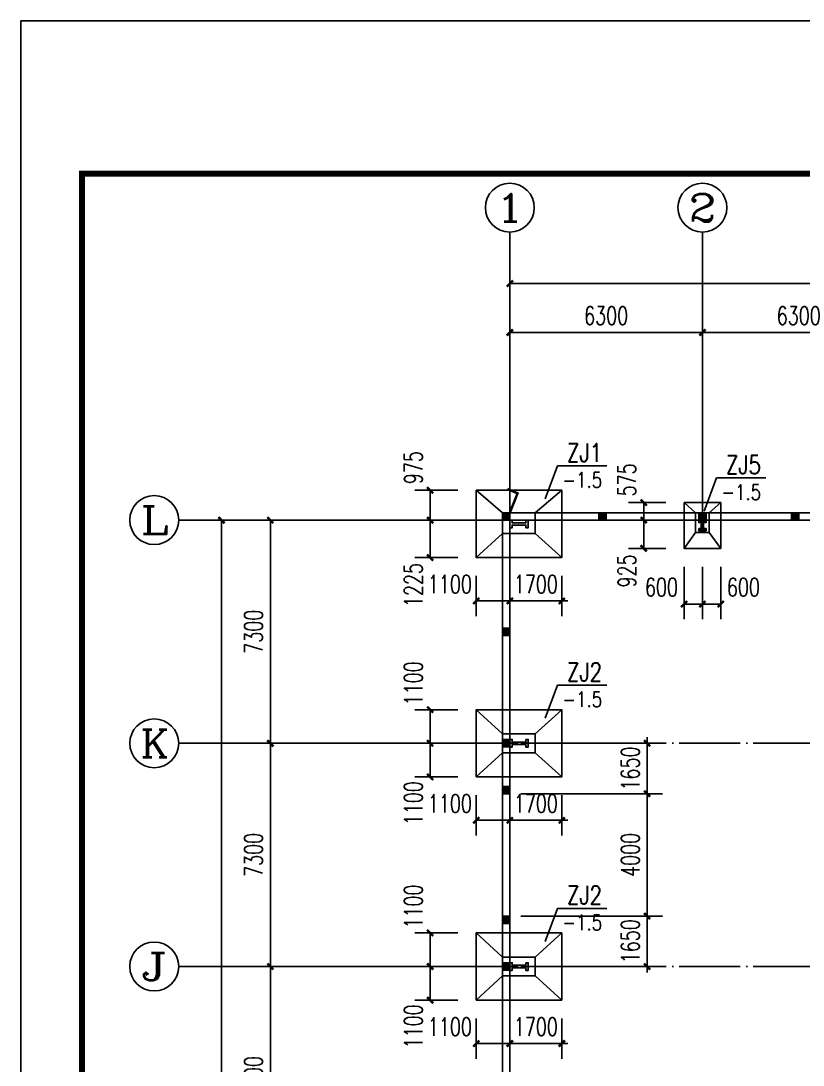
# Model space of a CAD drawing. Extents: x 37237700 to 37865026, y 138877 to 347670.
# Drawn here: x 37237700 to 37263291, y 313518 to 347670 of the extents above; entities that cross this region are included whole.
import ezdxf
from ezdxf.enums import TextEntityAlignment as Align

# ---------------------------------------------------------------- set-up
doc = ezdxf.new("R2010")
doc.units = 0
doc.header["$LTSCALE"] = 1000
doc.header["$MEASUREMENT"] = 0
doc.linetypes.add('ACAD_ISO04W100', pattern=[30.5, 24, -3, 0.5, -3])
doc.linetypes.add('DOTE', pattern=[2.42, 2, -0.2, 0.02, -0.2])
doc.layers.get('0').update_dxf_attribs({"linetype": 'CONTINUOUS'})
doc.layers.get('DEFPOINTS').update_dxf_attribs({"linetype": 'CONTINUOUS'})
for name, color, linetype in [('AXIS', 3, 'CONTINUOUS'), ('AXIS_TEXT', 7, 'CONTINUOUS'), ('COLUMN', 7, 'CONTINUOUS'), ('DOTE', 1, 'ACAD_ISO04W100'), ('PUB_DIM', 3, 'CONTINUOUS'), ('PUB_HATCH', 8, 'CONTINUOUS'), ('PUB_TITLE', 4, 'CONTINUOUS'), ('独立基础', 2, 'CONTINUOUS')]:
    doc.layers.add(name, color=color, linetype=linetype)
doc.styles.add('_TCH_AXIS', font='COMPLEX', dxfattribs={"bigfont": 'GBCBIG'})
doc.styles.add('_TCH_DIM_T3', font='SIMPLEX', dxfattribs={"width": 0.705882, "bigfont": 'GBCBIG'})
doc.styles.add('COMPLEX', font='COMPLEX')
doc.styles.add('DIM_FONT', font='SIMPLEX.shx', dxfattribs={"width": 0.8})
doc.dimstyles.new('_TCH_ARCH&&200', dxfattribs={"dimtxt": 595, "dimasz": 200, "dimexe": 500, "dimexo": 600, "dimgap": 252.5, "dimtad": 1, "dimdec": 0, "dimzin": 0, "dimdsep": 46, "dimtxsty": '_TCH_DIM_T3', "dimblk": 'ARCHTICK', "dimcen": 0.09, "dimclrt": 7, "dimazin": 2, "dimtfac": 1, "dimtdec": 0, "dimtix": 1, "dimtmove": 2, "dimatfit": 3, "dimfxl": 1, "dimtolj": 1, "dimtzin": 0, "dimarcsym": 0})

# ---------------------------------------------------------------- blocks, each defined once
blk = doc.blocks.new('_ArchTick')
at = {"color": 0, "linetype": 'ByBlock', "const_width": 0.4}
blk.add_lwpolyline([(-0.5, -0.5), (0.5, 0.5)], dxfattribs=at)
blk = doc.blocks.new('*D1131')
at = {"layer": 'DEFPOINTS', "color": 0}
for p in [(37253457, 318393), (37258187, 318393), (37253457, 316743)]:
    blk.add_point(p, dxfattribs=at)
at = {"layer": 'PUB_DIM', "color": 0, "lineweight": -2}
for p, q in [((37254057, 318393), (37258687, 318393)), ((37258187, 318393), (37258187, 318593)), ((37258187, 316743), (37258187, 318393)), ((37254057, 316743), (37258687, 316743)), ((37258187, 316743), (37258187, 316543))]:
    blk.add_line(p, q, dxfattribs=at)
at = {"layer": 'PUB_DIM', "color": 0, "lineweight": -2, "xscale": 200, "yscale": 200, "zscale": 200}
for p, rotation in [((37258187, 318393), 270), ((37258187, 316743), 90)]:
    blk.add_blockref('_ArchTick', p, dxfattribs=dict(at, rotation=rotation))
at = {"layer": 'PUB_DIM', "color": 7, "insert": (37257637, 317568), "char_height": 595, "attachment_point": 5, "rotation": 90, "style": '_TCH_DIM_T3'}
blk.add_mtext('\\A1;1650', dxfattribs=at)
blk = doc.blocks.new('*D1132')
at = {"layer": 'DEFPOINTS', "color": 0}
for p in [(37253457, 322393), (37258187, 322393), (37253457, 318393)]:
    blk.add_point(p, dxfattribs=at)
at = {"layer": 'PUB_DIM', "color": 0, "lineweight": -2}
for p, q in [((37254057, 322393), (37258687, 322393)), ((37258187, 318393), (37258187, 322393)), ((37254057, 318393), (37258687, 318393))]:
    blk.add_line(p, q, dxfattribs=at)
at = {"layer": 'PUB_DIM', "color": 0, "lineweight": -2, "xscale": 200, "yscale": 200, "zscale": 200}
for p, rotation in [((37258187, 322393), 90), ((37258187, 318393), 270)]:
    blk.add_blockref('_ArchTick', p, dxfattribs=dict(at, rotation=rotation))
at = {"layer": 'PUB_DIM', "color": 7, "insert": (37257637, 320393), "char_height": 595, "attachment_point": 5, "rotation": 90, "style": '_TCH_DIM_T3'}
blk.add_mtext('\\A1;4000', dxfattribs=at)
blk = doc.blocks.new('*D1133')
at = {"layer": 'DEFPOINTS', "color": 0}
for p in [(37253457, 324043), (37258187, 324043), (37253457, 322393)]:
    blk.add_point(p, dxfattribs=at)
at = {"layer": 'PUB_DIM', "color": 0, "lineweight": -2}
for p, q in [((37258187, 324043), (37258187, 324243)), ((37254057, 324043), (37258687, 324043)), ((37258187, 322393), (37258187, 324043)), ((37254057, 322393), (37258687, 322393)), ((37258187, 322393), (37258187, 322193))]:
    blk.add_line(p, q, dxfattribs=at)
at = {"layer": 'PUB_DIM', "color": 0, "lineweight": -2, "xscale": 200, "yscale": 200, "zscale": 200}
for p, rotation in [((37258187, 324043), 270), ((37258187, 322393), 90)]:
    blk.add_blockref('_ArchTick', p, dxfattribs=dict(at, rotation=rotation))
at = {"layer": 'PUB_DIM', "color": 7, "insert": (37257637, 323218), "char_height": 595, "attachment_point": 5, "rotation": 90, "style": '_TCH_DIM_T3'}
blk.add_mtext('\\A1;1650', dxfattribs=at)
blk = doc.blocks.new('*D1157')
at = {"layer": 'DEFPOINTS', "color": 0}
for p in [(37252597, 322943), (37253697, 322943), (37253697, 321524)]:
    blk.add_point(p, dxfattribs=at)
at = {"layer": 'PUB_DIM', "color": 0, "lineweight": -2}
for p, q in [((37252597, 322343), (37252597, 321024)), ((37253697, 322343), (37253697, 321024)), ((37252597, 321524), (37253697, 321524))]:
    blk.add_line(p, q, dxfattribs=at)
at = {"layer": 'PUB_DIM', "color": 0, "lineweight": -2, "xscale": 200, "yscale": 200, "zscale": 200, "rotation": 180}
blk.add_blockref('_ArchTick', (37252597, 321524), dxfattribs=at)
at = {"layer": 'PUB_DIM', "color": 0, "lineweight": -2, "xscale": 200, "yscale": 200, "zscale": 200}
blk.add_blockref('_ArchTick', (37253697, 321524), dxfattribs=at)
at = {"layer": 'PUB_DIM', "color": 7, "insert": (37251737, 322074), "char_height": 595, "attachment_point": 5, "style": '_TCH_DIM_T3'}
blk.add_mtext('\\A1;1100', dxfattribs=at)
blk = doc.blocks.new('*D1158')
at = {"layer": 'DEFPOINTS', "color": 0}
for p in [(37253697, 322943), (37255397, 322943), (37255397, 321524)]:
    blk.add_point(p, dxfattribs=at)
at = {"layer": 'PUB_DIM', "color": 0, "lineweight": -2}
for p, q in [((37253697, 322343), (37253697, 321024)), ((37255397, 322343), (37255397, 321024)), ((37253697, 321524), (37253497, 321524)), ((37253697, 321524), (37255397, 321524)), ((37255397, 321524), (37255597, 321524))]:
    blk.add_line(p, q, dxfattribs=at)
at = {"layer": 'PUB_DIM', "color": 0, "lineweight": -2, "xscale": 200, "yscale": 200, "zscale": 200}
blk.add_blockref('_ArchTick', (37253697, 321524), dxfattribs=at)
at = {"layer": 'PUB_DIM', "color": 0, "lineweight": -2, "xscale": 200, "yscale": 200, "zscale": 200, "rotation": 180}
blk.add_blockref('_ArchTick', (37255397, 321524), dxfattribs=at)
at = {"layer": 'PUB_DIM', "color": 7, "insert": (37254547, 322074), "char_height": 595, "attachment_point": 5, "style": '_TCH_DIM_T3'}
blk.add_mtext('\\A1;1700', dxfattribs=at)
blk = doc.blocks.new('*D1159')
at = {"layer": 'DEFPOINTS', "color": 0}
for p in [(37251089, 325143), (37252597, 325143), (37252597, 324043)]:
    blk.add_point(p, dxfattribs=at)
at = {"layer": 'PUB_DIM', "color": 0, "lineweight": -2}
for p, q in [((37251997, 325143), (37250589, 325143)), ((37251089, 324043), (37251089, 325143)), ((37251997, 324043), (37250589, 324043))]:
    blk.add_line(p, q, dxfattribs=at)
at = {"layer": 'PUB_DIM', "color": 0, "lineweight": -2, "xscale": 200, "yscale": 200, "zscale": 200}
for p, rotation in [((37251089, 325143), 90), ((37251089, 324043), 270)]:
    blk.add_blockref('_ArchTick', p, dxfattribs=dict(at, rotation=rotation))
at = {"layer": 'PUB_DIM', "color": 7, "insert": (37250539, 326003), "char_height": 595, "attachment_point": 5, "rotation": 90, "style": '_TCH_DIM_T3'}
blk.add_mtext('\\A1;1100', dxfattribs=at)
blk = doc.blocks.new('*D1160')
at = {"layer": 'DEFPOINTS', "color": 0}
for p in [(37251089, 324043), (37252597, 324043), (37252597, 322943)]:
    blk.add_point(p, dxfattribs=at)
at = {"layer": 'PUB_DIM', "color": 0, "lineweight": -2}
for p, q in [((37251997, 324043), (37250589, 324043)), ((37251089, 322943), (37251089, 324043)), ((37251997, 322943), (37250589, 322943))]:
    blk.add_line(p, q, dxfattribs=at)
at = {"layer": 'PUB_DIM', "color": 0, "lineweight": -2, "xscale": 200, "yscale": 200, "zscale": 200}
for p, rotation in [((37251089, 324043), 90), ((37251089, 322943), 270)]:
    blk.add_blockref('_ArchTick', p, dxfattribs=dict(at, rotation=rotation))
at = {"layer": 'PUB_DIM', "color": 7, "insert": (37250539, 322083), "char_height": 595, "attachment_point": 5, "rotation": 90, "style": '_TCH_DIM_T3'}
blk.add_mtext('\\A1;1100', dxfattribs=at)
blk = doc.blocks.new('*D1169')
at = {"layer": 'DEFPOINTS', "color": 0}
for p in [(37252597, 315643), (37253697, 315643), (37253697, 314224)]:
    blk.add_point(p, dxfattribs=at)
at = {"layer": 'PUB_DIM', "color": 0, "lineweight": -2}
for p, q in [((37252597, 315043), (37252597, 313724)), ((37253697, 315043), (37253697, 313724)), ((37252597, 314224), (37253697, 314224))]:
    blk.add_line(p, q, dxfattribs=at)
at = {"layer": 'PUB_DIM', "color": 0, "lineweight": -2, "xscale": 200, "yscale": 200, "zscale": 200, "rotation": 180}
blk.add_blockref('_ArchTick', (37252597, 314224), dxfattribs=at)
at = {"layer": 'PUB_DIM', "color": 0, "lineweight": -2, "xscale": 200, "yscale": 200, "zscale": 200}
blk.add_blockref('_ArchTick', (37253697, 314224), dxfattribs=at)
at = {"layer": 'PUB_DIM', "color": 7, "insert": (37251737, 314774), "char_height": 595, "attachment_point": 5, "style": '_TCH_DIM_T3'}
blk.add_mtext('\\A1;1100', dxfattribs=at)
blk = doc.blocks.new('*D1170')
at = {"layer": 'DEFPOINTS', "color": 0}
for p in [(37253697, 315643), (37255397, 315643), (37255397, 314224)]:
    blk.add_point(p, dxfattribs=at)
at = {"layer": 'PUB_DIM', "color": 0, "lineweight": -2}
for p, q in [((37253697, 315043), (37253697, 313724)), ((37255397, 315043), (37255397, 313724)), ((37253697, 314224), (37253497, 314224)), ((37253697, 314224), (37255397, 314224)), ((37255397, 314224), (37255597, 314224))]:
    blk.add_line(p, q, dxfattribs=at)
at = {"layer": 'PUB_DIM', "color": 0, "lineweight": -2, "xscale": 200, "yscale": 200, "zscale": 200}
blk.add_blockref('_ArchTick', (37253697, 314224), dxfattribs=at)
at = {"layer": 'PUB_DIM', "color": 0, "lineweight": -2, "xscale": 200, "yscale": 200, "zscale": 200, "rotation": 180}
blk.add_blockref('_ArchTick', (37255397, 314224), dxfattribs=at)
at = {"layer": 'PUB_DIM', "color": 7, "insert": (37254547, 314774), "char_height": 595, "attachment_point": 5, "style": '_TCH_DIM_T3'}
blk.add_mtext('\\A1;1700', dxfattribs=at)
blk = doc.blocks.new('*D1171')
at = {"layer": 'DEFPOINTS', "color": 0}
for p in [(37251089, 317843), (37252597, 317843), (37252597, 316743)]:
    blk.add_point(p, dxfattribs=at)
at = {"layer": 'PUB_DIM', "color": 0, "lineweight": -2}
for p, q in [((37251997, 317843), (37250589, 317843)), ((37251089, 316743), (37251089, 317843)), ((37251997, 316743), (37250589, 316743))]:
    blk.add_line(p, q, dxfattribs=at)
at = {"layer": 'PUB_DIM', "color": 0, "lineweight": -2, "xscale": 200, "yscale": 200, "zscale": 200}
for p, rotation in [((37251089, 317843), 90), ((37251089, 316743), 270)]:
    blk.add_blockref('_ArchTick', p, dxfattribs=dict(at, rotation=rotation))
at = {"layer": 'PUB_DIM', "color": 7, "insert": (37250539, 318703), "char_height": 595, "attachment_point": 5, "rotation": 90, "style": '_TCH_DIM_T3'}
blk.add_mtext('\\A1;1100', dxfattribs=at)
blk = doc.blocks.new('*D1172')
at = {"layer": 'DEFPOINTS', "color": 0}
for p in [(37251089, 316743), (37252597, 316743), (37252597, 315643)]:
    blk.add_point(p, dxfattribs=at)
at = {"layer": 'PUB_DIM', "color": 0, "lineweight": -2}
for p, q in [((37251997, 316743), (37250589, 316743)), ((37251089, 315643), (37251089, 316743)), ((37251997, 315643), (37250589, 315643))]:
    blk.add_line(p, q, dxfattribs=at)
at = {"layer": 'PUB_DIM', "color": 0, "lineweight": -2, "xscale": 200, "yscale": 200, "zscale": 200}
for p, rotation in [((37251089, 316743), 90), ((37251089, 315643), 270)]:
    blk.add_blockref('_ArchTick', p, dxfattribs=dict(at, rotation=rotation))
at = {"layer": 'PUB_DIM', "color": 7, "insert": (37250539, 314783), "char_height": 595, "attachment_point": 5, "rotation": 90, "style": '_TCH_DIM_T3'}
blk.add_mtext('\\A1;1100', dxfattribs=at)
blk = doc.blocks.new('*D1285')
at = {"layer": 'DEFPOINTS', "color": 0}
for p in [(37259397, 330418), (37259997, 330418), (37259997, 328599)]:
    blk.add_point(p, dxfattribs=at)
at = {"layer": 'PUB_DIM', "color": 0, "lineweight": -2}
for p, q in [((37259397, 329818), (37259397, 328099)), ((37259997, 329818), (37259997, 328099)), ((37259397, 328599), (37259997, 328599))]:
    blk.add_line(p, q, dxfattribs=at)
at = {"layer": 'PUB_DIM', "color": 0, "lineweight": -2, "xscale": 200, "yscale": 200, "zscale": 200, "rotation": 180}
blk.add_blockref('_ArchTick', (37259397, 328599), dxfattribs=at)
at = {"layer": 'PUB_DIM', "color": 0, "lineweight": -2, "xscale": 200, "yscale": 200, "zscale": 200}
blk.add_blockref('_ArchTick', (37259997, 328599), dxfattribs=at)
at = {"layer": 'PUB_DIM', "color": 7, "insert": (37258657, 329149), "char_height": 595, "attachment_point": 5, "style": '_TCH_DIM_T3'}
blk.add_mtext('\\A1;600', dxfattribs=at)
blk = doc.blocks.new('*D1286')
at = {"layer": 'DEFPOINTS', "color": 0}
for p in [(37259997, 330418), (37260597, 330418), (37260597, 328599)]:
    blk.add_point(p, dxfattribs=at)
at = {"layer": 'PUB_DIM', "color": 0, "lineweight": -2}
for p, q in [((37259997, 329818), (37259997, 328099)), ((37260597, 329818), (37260597, 328099)), ((37259997, 328599), (37260597, 328599))]:
    blk.add_line(p, q, dxfattribs=at)
at = {"layer": 'PUB_DIM', "color": 0, "lineweight": -2, "xscale": 200, "yscale": 200, "zscale": 200, "rotation": 180}
blk.add_blockref('_ArchTick', (37259997, 328599), dxfattribs=at)
at = {"layer": 'PUB_DIM', "color": 0, "lineweight": -2, "xscale": 200, "yscale": 200, "zscale": 200}
blk.add_blockref('_ArchTick', (37260597, 328599), dxfattribs=at)
at = {"layer": 'PUB_DIM', "color": 7, "insert": (37261337, 329149), "char_height": 595, "attachment_point": 5, "style": '_TCH_DIM_T3'}
blk.add_mtext('\\A1;600', dxfattribs=at)
blk = doc.blocks.new('*D1291')
at = {"layer": 'DEFPOINTS', "color": 0}
for p in [(37252597, 330118), (37253697, 330118), (37253697, 328699)]:
    blk.add_point(p, dxfattribs=at)
at = {"layer": 'PUB_DIM', "color": 0, "lineweight": -2}
for p, q in [((37252597, 329518), (37252597, 328199)), ((37253697, 329518), (37253697, 328199)), ((37252597, 328699), (37253697, 328699))]:
    blk.add_line(p, q, dxfattribs=at)
at = {"layer": 'PUB_DIM', "color": 0, "lineweight": -2, "xscale": 200, "yscale": 200, "zscale": 200, "rotation": 180}
blk.add_blockref('_ArchTick', (37252597, 328699), dxfattribs=at)
at = {"layer": 'PUB_DIM', "color": 0, "lineweight": -2, "xscale": 200, "yscale": 200, "zscale": 200}
blk.add_blockref('_ArchTick', (37253697, 328699), dxfattribs=at)
at = {"layer": 'PUB_DIM', "color": 7, "insert": (37251737, 329249), "char_height": 595, "attachment_point": 5, "style": '_TCH_DIM_T3'}
blk.add_mtext('\\A1;1100', dxfattribs=at)
blk = doc.blocks.new('*D1292')
at = {"layer": 'DEFPOINTS', "color": 0}
for p in [(37253697, 330118), (37255397, 330118), (37255397, 328699)]:
    blk.add_point(p, dxfattribs=at)
at = {"layer": 'PUB_DIM', "color": 0, "lineweight": -2}
for p, q in [((37253697, 329518), (37253697, 328199)), ((37255397, 329518), (37255397, 328199)), ((37253697, 328699), (37253497, 328699)), ((37253697, 328699), (37255397, 328699)), ((37255397, 328699), (37255597, 328699))]:
    blk.add_line(p, q, dxfattribs=at)
at = {"layer": 'PUB_DIM', "color": 0, "lineweight": -2, "xscale": 200, "yscale": 200, "zscale": 200}
blk.add_blockref('_ArchTick', (37253697, 328699), dxfattribs=at)
at = {"layer": 'PUB_DIM', "color": 0, "lineweight": -2, "xscale": 200, "yscale": 200, "zscale": 200, "rotation": 180}
blk.add_blockref('_ArchTick', (37255397, 328699), dxfattribs=at)
at = {"layer": 'PUB_DIM', "color": 7, "insert": (37254547, 329249), "char_height": 595, "attachment_point": 5, "style": '_TCH_DIM_T3'}
blk.add_mtext('\\A1;1700', dxfattribs=at)
blk = doc.blocks.new('*D1297')
at = {"layer": 'DEFPOINTS', "color": 0}
for p in [(37258076, 331918), (37259397, 331918), (37259397, 331343)]:
    blk.add_point(p, dxfattribs=at)
at = {"layer": 'PUB_DIM', "color": 0, "lineweight": -2}
for p, q in [((37258797, 331918), (37257576, 331918)), ((37258076, 331343), (37258076, 331918)), ((37258797, 331343), (37257576, 331343))]:
    blk.add_line(p, q, dxfattribs=at)
at = {"layer": 'PUB_DIM', "color": 0, "lineweight": -2, "xscale": 200, "yscale": 200, "zscale": 200}
for p, rotation in [((37258076, 331918), 90), ((37258076, 331343), 270)]:
    blk.add_blockref('_ArchTick', p, dxfattribs=dict(at, rotation=rotation))
at = {"layer": 'PUB_DIM', "color": 7, "insert": (37257526, 332658), "char_height": 595, "attachment_point": 5, "rotation": 90, "style": '_TCH_DIM_T3'}
blk.add_mtext('\\A1;575', dxfattribs=at)
blk = doc.blocks.new('*D1298')
at = {"layer": 'DEFPOINTS', "color": 0}
for p in [(37258076, 331343), (37259397, 331343), (37259397, 330418)]:
    blk.add_point(p, dxfattribs=at)
at = {"layer": 'PUB_DIM', "color": 0, "lineweight": -2}
for p, q in [((37258797, 331343), (37257576, 331343)), ((37258076, 330418), (37258076, 331343)), ((37258797, 330418), (37257576, 330418))]:
    blk.add_line(p, q, dxfattribs=at)
at = {"layer": 'PUB_DIM', "color": 0, "lineweight": -2, "xscale": 200, "yscale": 200, "zscale": 200}
for p, rotation in [((37258076, 331343), 90), ((37258076, 330418), 270)]:
    blk.add_blockref('_ArchTick', p, dxfattribs=dict(at, rotation=rotation))
at = {"layer": 'PUB_DIM', "color": 7, "insert": (37257526, 329678), "char_height": 595, "attachment_point": 5, "rotation": 90, "style": '_TCH_DIM_T3'}
blk.add_mtext('\\A1;925', dxfattribs=at)
blk = doc.blocks.new('*D1299')
at = {"layer": 'DEFPOINTS', "color": 0}
for p in [(37251089, 332318), (37252597, 332318), (37252597, 331343)]:
    blk.add_point(p, dxfattribs=at)
at = {"layer": 'PUB_DIM', "color": 0, "lineweight": -2}
for p, q in [((37251997, 332318), (37250589, 332318)), ((37251089, 331343), (37251089, 332318)), ((37251997, 331343), (37250589, 331343))]:
    blk.add_line(p, q, dxfattribs=at)
at = {"layer": 'PUB_DIM', "color": 0, "lineweight": -2, "xscale": 200, "yscale": 200, "zscale": 200}
for p, rotation in [((37251089, 332318), 90), ((37251089, 331343), 270)]:
    blk.add_blockref('_ArchTick', p, dxfattribs=dict(at, rotation=rotation))
at = {"layer": 'PUB_DIM', "color": 7, "insert": (37250539, 333058), "char_height": 595, "attachment_point": 5, "rotation": 90, "style": '_TCH_DIM_T3'}
blk.add_mtext('\\A1;975', dxfattribs=at)
blk = doc.blocks.new('*D1300')
at = {"layer": 'DEFPOINTS', "color": 0}
for p in [(37251089, 331343), (37252597, 331343), (37252597, 330118)]:
    blk.add_point(p, dxfattribs=at)
at = {"layer": 'PUB_DIM', "color": 0, "lineweight": -2}
for p, q in [((37251997, 331343), (37250589, 331343)), ((37251089, 330118), (37251089, 331343)), ((37251997, 330118), (37250589, 330118))]:
    blk.add_line(p, q, dxfattribs=at)
at = {"layer": 'PUB_DIM', "color": 0, "lineweight": -2, "xscale": 200, "yscale": 200, "zscale": 200}
for p, rotation in [((37251089, 331343), 90), ((37251089, 330118), 270)]:
    blk.add_blockref('_ArchTick', p, dxfattribs=dict(at, rotation=rotation))
at = {"layer": 'PUB_DIM', "color": 7, "insert": (37250539, 329218), "char_height": 595, "attachment_point": 5, "rotation": 90, "style": '_TCH_DIM_T3'}
blk.add_mtext('\\A1;1225', dxfattribs=at)
blk = doc.blocks.new('*D1516')
at = {"layer": 'AXIS', "color": 0, "lineweight": -2}
for p, q in [((37250262, 316743), (37245362, 316743)), ((37245862, 309443), (37245862, 316743)), ((37250262, 309443), (37245362, 309443))]:
    blk.add_line(p, q, dxfattribs=at)
at = {"layer": 'DEFPOINTS', "color": 0}
for p in [(37245862, 316743), (37250862, 316743), (37250862, 309443)]:
    blk.add_point(p, dxfattribs=at)
at = {"layer": 'AXIS', "color": 0, "lineweight": -2, "xscale": 200, "yscale": 200, "zscale": 200}
for p, rotation in [((37245862, 316743), 90), ((37245862, 309443), 270)]:
    blk.add_blockref('_ArchTick', p, dxfattribs=dict(at, rotation=rotation))
at = {"layer": 'AXIS', "color": 7, "insert": (37245312, 313093), "char_height": 595, "attachment_point": 5, "rotation": 90, "style": '_TCH_DIM_T3'}
blk.add_mtext('\\A1;7300', dxfattribs=at)
blk = doc.blocks.new('*D1517')
at = {"layer": 'AXIS', "color": 0, "lineweight": -2}
for p, q in [((37250262, 324043), (37245362, 324043)), ((37245862, 316743), (37245862, 324043)), ((37250262, 316743), (37245362, 316743))]:
    blk.add_line(p, q, dxfattribs=at)
at = {"layer": 'DEFPOINTS', "color": 0}
for p in [(37245862, 324043), (37250862, 324043), (37250862, 316743)]:
    blk.add_point(p, dxfattribs=at)
at = {"layer": 'AXIS', "color": 0, "lineweight": -2, "xscale": 200, "yscale": 200, "zscale": 200}
for p, rotation in [((37245862, 324043), 90), ((37245862, 316743), 270)]:
    blk.add_blockref('_ArchTick', p, dxfattribs=dict(at, rotation=rotation))
at = {"layer": 'AXIS', "color": 7, "insert": (37245312, 320393), "char_height": 595, "attachment_point": 5, "rotation": 90, "style": '_TCH_DIM_T3'}
blk.add_mtext('\\A1;7300', dxfattribs=at)
blk = doc.blocks.new('*D1518')
at = {"layer": 'AXIS', "color": 0, "lineweight": -2}
for p, q in [((37250262, 331343), (37245362, 331343)), ((37245862, 324043), (37245862, 331343)), ((37250262, 324043), (37245362, 324043))]:
    blk.add_line(p, q, dxfattribs=at)
at = {"layer": 'DEFPOINTS', "color": 0}
for p in [(37245862, 331343), (37250862, 331343), (37250862, 324043)]:
    blk.add_point(p, dxfattribs=at)
at = {"layer": 'AXIS', "color": 0, "lineweight": -2, "xscale": 200, "yscale": 200, "zscale": 200}
for p, rotation in [((37245862, 331343), 90), ((37245862, 324043), 270)]:
    blk.add_blockref('_ArchTick', p, dxfattribs=dict(at, rotation=rotation))
at = {"layer": 'AXIS', "color": 7, "insert": (37245312, 327693), "char_height": 595, "attachment_point": 5, "rotation": 90, "style": '_TCH_DIM_T3'}
blk.add_mtext('\\A1;7300', dxfattribs=at)
blk = doc.blocks.new('*D1519')
at = {"layer": 'AXIS', "color": 0, "lineweight": -2}
for p, q in [((37250262, 331343), (37243762, 331343)), ((37244262, 258343), (37244262, 331343)), ((37250262, 258343), (37243762, 258343))]:
    blk.add_line(p, q, dxfattribs=at)
at = {"layer": 'DEFPOINTS', "color": 0}
for p in [(37244262, 331343), (37250862, 331343), (37250862, 258343)]:
    blk.add_point(p, dxfattribs=at)
at = {"layer": 'AXIS', "color": 0, "lineweight": -2, "xscale": 200, "yscale": 200, "zscale": 200}
for p, rotation in [((37244262, 331343), 90), ((37244262, 258343), 270)]:
    blk.add_blockref('_ArchTick', p, dxfattribs=dict(at, rotation=rotation))
at = {"layer": 'AXIS', "color": 7, "insert": (37243712, 294843), "char_height": 595, "attachment_point": 5, "rotation": 90, "style": '_TCH_DIM_T3'}
blk.add_mtext('\\A1;73000', dxfattribs=at)
blk = doc.blocks.new('*D1540')
at = {"layer": 'AXIS', "color": 0, "lineweight": -2}
for p, q in [((37253697, 333078), (37253697, 337978)), ((37259997, 333078), (37259997, 337978)), ((37253697, 337478), (37259997, 337478))]:
    blk.add_line(p, q, dxfattribs=at)
at = {"layer": 'DEFPOINTS', "color": 0}
for p in [(37259997, 337478), (37253697, 332478), (37259997, 332478)]:
    blk.add_point(p, dxfattribs=at)
at = {"layer": 'AXIS', "color": 0, "lineweight": -2, "xscale": 200, "yscale": 200, "zscale": 200, "rotation": 180}
blk.add_blockref('_ArchTick', (37253697, 337478), dxfattribs=at)
at = {"layer": 'AXIS', "color": 0, "lineweight": -2, "xscale": 200, "yscale": 200, "zscale": 200}
blk.add_blockref('_ArchTick', (37259997, 337478), dxfattribs=at)
at = {"layer": 'AXIS', "color": 7, "insert": (37256847, 338028), "char_height": 595, "attachment_point": 5, "style": '_TCH_DIM_T3'}
blk.add_mtext('\\A1;6300', dxfattribs=at)
blk = doc.blocks.new('*D1541')
at = {"layer": 'AXIS', "color": 0, "lineweight": -2}
for p, q in [((37259997, 333078), (37259997, 337978)), ((37266297, 333078), (37266297, 337978)), ((37259997, 337478), (37266297, 337478))]:
    blk.add_line(p, q, dxfattribs=at)
at = {"layer": 'DEFPOINTS', "color": 0}
for p in [(37266297, 337478), (37259997, 332478), (37266297, 332478)]:
    blk.add_point(p, dxfattribs=at)
at = {"layer": 'AXIS', "color": 0, "lineweight": -2, "xscale": 200, "yscale": 200, "zscale": 200, "rotation": 180}
blk.add_blockref('_ArchTick', (37259997, 337478), dxfattribs=at)
at = {"layer": 'AXIS', "color": 0, "lineweight": -2, "xscale": 200, "yscale": 200, "zscale": 200}
blk.add_blockref('_ArchTick', (37266297, 337478), dxfattribs=at)
at = {"layer": 'AXIS', "color": 7, "insert": (37263147, 338028), "char_height": 595, "attachment_point": 5, "style": '_TCH_DIM_T3'}
blk.add_mtext('\\A1;6300', dxfattribs=at)
blk = doc.blocks.new('*D1548')
at = {"layer": 'AXIS', "color": 0, "lineweight": -2}
for p, q in [((37253697, 333078), (37253697, 339578)), ((37304097, 333078), (37304097, 339578)), ((37253697, 339078), (37304097, 339078))]:
    blk.add_line(p, q, dxfattribs=at)
at = {"layer": 'DEFPOINTS', "color": 0}
for p in [(37304097, 339078), (37253697, 332478), (37304097, 332478)]:
    blk.add_point(p, dxfattribs=at)
at = {"layer": 'AXIS', "color": 0, "lineweight": -2, "xscale": 200, "yscale": 200, "zscale": 200, "rotation": 180}
blk.add_blockref('_ArchTick', (37253697, 339078), dxfattribs=at)
at = {"layer": 'AXIS', "color": 0, "lineweight": -2, "xscale": 200, "yscale": 200, "zscale": 200}
blk.add_blockref('_ArchTick', (37304097, 339078), dxfattribs=at)
at = {"layer": 'AXIS', "color": 7, "insert": (37278897, 339628), "char_height": 595, "attachment_point": 5, "style": '_TCH_DIM_T3'}
blk.add_mtext('\\A1;50400', dxfattribs=at)
blk = doc.blocks.new('_AXISO')
blk.add_circle((0, 0), 0.5)
at = {"layer": 'AXIS_TEXT', "style": 'COMPLEX', "width": 1.041667}
blk.add_attdef('A', text='', height=0.56, dxfattribs=at).set_placement((-0.25, -0.28), (0.25, -0.28), align=Align.FIT)

msp = doc.modelspace()

# ---------------------------------------------------------------- hatches: boundary and pattern name
for points in [[(37254216.5, 331092.8), (37254296.5, 331092.8), (37254296.5, 331342.8), (37254216.5, 331342.8), (37254216.5, 331257.8), (37253776.5, 331257.8), (37253776.5, 331342.8), (37253696.5, 331342.8), (37253696.5, 331092.8), (37253776.5, 331092.8), (37253776.5, 331177.8), (37254216.5, 331177.8)], [(37259876.5, 331072.8), (37259876.5, 330992.8), (37260116.5, 330992.8), (37260116.5, 331072.8), (37260036.5, 331072.8), (37260036.5, 331262.8), (37260116.5, 331262.8), (37260116.5, 331342.8), (37259876.5, 331342.8), (37259876.5, 331262.8), (37259956.5, 331262.8), (37259956.5, 331072.8)], [(37254216.5, 324167.8), (37254296.5, 324167.8), (37254296.5, 323917.8), (37254216.5, 323917.8), (37254216.5, 324002.8), (37253776.5, 324002.8), (37253776.5, 323917.8), (37253696.5, 323917.8), (37253696.5, 324167.8), (37253776.5, 324167.8), (37253776.5, 324082.8), (37254216.5, 324082.8)], [(37254216.5, 316867.8), (37254296.5, 316867.8), (37254296.5, 316617.8), (37254216.5, 316617.8), (37254216.5, 316702.8), (37253776.5, 316702.8), (37253776.5, 316617.8), (37253696.5, 316617.8), (37253696.5, 316867.8), (37253776.5, 316867.8), (37253776.5, 316782.8), (37254216.5, 316782.8)]]:
    msp.add_hatch(color=256).paths.add_polyline_path(points)
at = {"layer": 'PUB_HATCH'}
for points in [[(37253456.5, 331582.8), (37253456.5, 331342.8), (37253696.5, 331342.8), (37253696.5, 331582.8)], [(37256606.5, 331582.8), (37256606.5, 331342.8), (37256846.5, 331342.8), (37256846.5, 331582.8)], [(37259876.5, 331582.8), (37259876.5, 331342.8), (37260116.5, 331342.8), (37260116.5, 331582.8)], [(37262906.5, 331582.8), (37262906.5, 331342.8), (37263146.5, 331342.8), (37263146.5, 331582.8)], [(37253456.5, 327572.8), (37253696.5, 327572.8), (37253696.5, 327812.8), (37253456.5, 327812.8)], [(37253456.5, 323922.8), (37253696.5, 323922.8), (37253696.5, 324162.8), (37253456.5, 324162.8)], [(37253456.5, 322392.8), (37253696.5, 322392.8), (37253696.5, 322632.8), (37253456.5, 322632.8)], [(37253456.5, 318152.8), (37253696.5, 318152.8), (37253696.5, 318392.8), (37253456.5, 318392.8)], [(37253456.5, 316622.8), (37253696.5, 316622.8), (37253696.5, 316862.8), (37253456.5, 316862.8)]]:
    msp.add_hatch(color=256, dxfattribs=at).paths.add_polyline_path(points)

# ---------------------------------------------------------------- linework, layer by layer
for p, q in [((37254856, 332040.5, 0), (37255256.3, 333120, 0)), ((37255256.3, 333120, 0), (37256866.4, 333120, 0)), ((37260056, 331640.5, 0), (37260456.3, 332720, 0)), ((37260456.3, 332720, 0), (37262066.4, 332720, 0)), ((37254856, 324865.5, 0), (37255256.3, 325945, 0)), ((37255256.3, 325945, 0), (37256866.4, 325945, 0)), ((37254856, 317565.5, 0), (37255256.3, 318645, 0)), ((37255256.3, 318645, 0), (37256866.4, 318645, 0))]:
    msp.add_line(p, q)
at = {"const_width": 80}
msp.add_lwpolyline([(37253696.5, 331582.8), (37253949.6, 332218.5), (37253615.2, 332363)], dxfattribs=at)
for points in [[(37253456.5, 331582.8), (37304336.5, 331582.8), (37304336.5, 258102.8), (37253456.5, 258102.8)], [(37253696.5, 331342.8), (37304096.5, 331342.8), (37304096.5, 258342.8), (37253696.5, 258342.8)]]:
    msp.add_lwpolyline(points, close=True)
for points in [[(37254216.5, 331092.8), (37254296.5, 331092.8), (37254296.5, 331342.8), (37254216.5, 331342.8), (37254216.5, 331257.8), (37253776.5, 331257.8), (37253776.5, 331342.8), (37253696.5, 331342.8), (37253696.5, 331092.8), (37253776.5, 331092.8), (37253776.5, 331177.8), (37254216.5, 331177.8), (37254216.5, 331092.8)], [(37259876.5, 331072.8), (37259876.5, 330992.8), (37260116.5, 330992.8), (37260116.5, 331072.8), (37260036.5, 331072.8), (37260036.5, 331262.8), (37260116.5, 331262.8), (37260116.5, 331342.8), (37259876.5, 331342.8), (37259876.5, 331262.8), (37259956.5, 331262.8), (37259956.5, 331072.8), (37259876.5, 331072.8)], [(37254216.5, 324167.8), (37254296.5, 324167.8), (37254296.5, 323917.8), (37254216.5, 323917.8), (37254216.5, 324002.8), (37253776.5, 324002.8), (37253776.5, 323917.8), (37253696.5, 323917.8), (37253696.5, 324167.8), (37253776.5, 324167.8), (37253776.5, 324082.8), (37254216.5, 324082.8), (37254216.5, 324167.8)], [(37254216.5, 316867.8), (37254296.5, 316867.8), (37254296.5, 316617.8), (37254216.5, 316617.8), (37254216.5, 316702.8), (37253776.5, 316702.8), (37253776.5, 316617.8), (37253696.5, 316617.8), (37253696.5, 316867.8), (37253776.5, 316867.8), (37253776.5, 316782.8), (37254216.5, 316782.8), (37254216.5, 316867.8)]]:
    msp.add_lwpolyline(points)
at = {"layer": 'AXIS'}
for p, q in [((37253696.5, 332762.4), (37253696.5, 340762.4)), ((37259996.5, 332762.4), (37259996.5, 340762.4)), ((37250862.5, 331342.8), (37242862.5, 331342.8)), ((37250862.5, 324042.8), (37242862.5, 324042.8)), ((37250862.5, 316742.8), (37242862.5, 316742.8))]:
    msp.add_line(p, q, dxfattribs=at)
at = {"layer": 'COLUMN'}
for p, q in [((37253456.5, 331582.8), (37253456.5, 331342.8)), ((37253696.5, 331582.8), (37253456.5, 331582.8)), ((37253456.5, 331342.8), (37253696.5, 331342.8)), ((37253696.5, 331342.8), (37253696.5, 331582.8)), ((37256606.5, 331582.8), (37256606.5, 331342.8)), ((37256846.5, 331582.8), (37256606.5, 331582.8)), ((37256606.5, 331342.8), (37256846.5, 331342.8)), ((37256846.5, 331342.8), (37256846.5, 331582.8)), ((37259876.5, 331582.8), (37259876.5, 331342.8)), ((37260116.5, 331582.8), (37259876.5, 331582.8)), ((37259876.5, 331342.8), (37260116.5, 331342.8)), ((37260116.5, 331342.8), (37260116.5, 331582.8)), ((37262906.5, 331582.8), (37262906.5, 331342.8)), ((37263146.5, 331582.8), (37262906.5, 331582.8)), ((37262906.5, 331342.8), (37263146.5, 331342.8)), ((37263146.5, 331342.8), (37263146.5, 331582.8)), ((37253696.5, 327812.8), (37253456.5, 327812.8)), ((37253456.5, 327812.8), (37253456.5, 327572.8)), ((37253456.5, 327572.8), (37253696.5, 327572.8)), ((37253696.5, 327572.8), (37253696.5, 327812.8)), ((37253696.5, 324162.8), (37253456.5, 324162.8)), ((37253456.5, 324162.8), (37253456.5, 323922.8)), ((37253696.5, 323922.8), (37253696.5, 324162.8)), ((37253456.5, 323922.8), (37253696.5, 323922.8)), ((37253696.5, 322632.8), (37253456.5, 322632.8)), ((37253456.5, 322632.8), (37253456.5, 322392.8)), ((37253456.5, 322392.8), (37253696.5, 322392.8)), ((37253696.5, 322392.8), (37253696.5, 322632.8)), ((37253696.5, 318392.8), (37253456.5, 318392.8)), ((37253456.5, 318392.8), (37253456.5, 318152.8)), ((37253696.5, 318152.8), (37253696.5, 318392.8)), ((37253456.5, 318152.8), (37253696.5, 318152.8)), ((37253696.5, 316862.8), (37253456.5, 316862.8)), ((37253456.5, 316862.8), (37253456.5, 316622.8)), ((37253456.5, 316622.8), (37253696.5, 316622.8)), ((37253696.5, 316622.8), (37253696.5, 316862.8))]:
    msp.add_line(p, q, dxfattribs=at)
at = {"layer": 'DOTE', "linetype": 'DOTE'}
for p, q in [((37253696.5, 333220.2), (37253696.5, 256309.1)), ((37259996.5, 333220.2), (37259996.5, 331342.8)), ((37307213.7, 331342.8), (37250862.5, 331342.8)), ((37307213.7, 324042.8), (37250862.5, 324042.8)), ((37307213.7, 316742.8), (37250862.5, 316742.8))]:
    msp.add_line(p, q, dxfattribs=at)
at = {"layer": 'PUB_TITLE'}
msp.add_lwpolyline([(37237700.2, 228870), (37321700.2, 228870), (37321700.2, 347670), (37237700.2, 347670)], close=True, dxfattribs=at)
at = {"layer": 'PUB_TITLE', "const_width": 200}
msp.add_lwpolyline([(37239700.2, 230870), (37319700.2, 230870), (37319700.2, 342670), (37239700.2, 342670)], close=True, dxfattribs=at)
at = {"layer": '独立基础'}
for p, q in [((37253456.5, 331582.8), (37252596.5, 332317.8)), ((37254521.5, 331582.8), (37255396.5, 332317.8)), ((37259771.5, 331582.8), (37259396.5, 331917.8)), ((37260221.5, 331582.8), (37260596.5, 331917.8)), ((37259771.5, 330942.8), (37259396.5, 330417.8)), ((37260221.5, 330942.8), (37260596.5, 330417.8)), ((37253456.5, 330907.8), (37252596.5, 330117.8)), ((37254521.5, 330907.8), (37255396.5, 330117.8)), ((37253456.5, 324352.8), (37252596.5, 325142.8)), ((37254521.5, 324352.8), (37255396.5, 325142.8)), ((37253456.5, 323732.8), (37252596.5, 322942.8)), ((37254521.5, 323732.8), (37255396.5, 322942.8)), ((37253456.5, 317052.8), (37252596.5, 317842.8)), ((37254521.5, 317052.8), (37255396.5, 317842.8)), ((37253456.5, 316432.8), (37252596.5, 315642.8)), ((37254521.5, 316432.8), (37255396.5, 315642.8))]:
    msp.add_line(p, q, dxfattribs=at)
for points in [[(37252596.5, 332317.8), (37255396.5, 332317.8), (37255396.5, 330117.8), (37252596.5, 330117.8)], [(37259396.5, 331917.8), (37260596.5, 331917.8), (37260596.5, 330417.8), (37259396.5, 330417.8)], [(37253456.5, 331582.8), (37254521.5, 331582.8), (37254521.5, 330907.8), (37253456.5, 330907.8)], [(37259771.5, 331582.8), (37260221.5, 331582.8), (37260221.5, 330942.8), (37259771.5, 330942.8)], [(37252596.5, 322942.8), (37255396.5, 322942.8), (37255396.5, 325142.8), (37252596.5, 325142.8)], [(37253456.5, 323732.8), (37254521.5, 323732.8), (37254521.5, 324352.8), (37253456.5, 324352.8)], [(37252596.5, 315642.8), (37255396.5, 315642.8), (37255396.5, 317842.8), (37252596.5, 317842.8)], [(37253456.5, 316432.8), (37254521.5, 316432.8), (37254521.5, 317052.8), (37253456.5, 317052.8)]]:
    msp.add_lwpolyline(points, close=True, dxfattribs=at)

# ---------------------------------------------------------------- block references
at = {"layer": 'AXIS'}
ref = msp.add_blockref('_AXISO', (37253696.5, 341562.4), dxfattribs=dict(at, xscale=1600, yscale=1600, zscale=1600))
ref.add_attrib('A', '1', dxfattribs={"layer": 'AXIS_TEXT', "height": 905.1, "style": '_TCH_AXIS', "width": 2.333333}).set_placement((37253244, 341109.8), (37254149.1, 341109.8), align=Align.FIT)
ref = msp.add_blockref('_AXISO', (37259996.5, 341562.4), dxfattribs=dict(at, xscale=1600, yscale=1600, zscale=1600))
ref.add_attrib('A', '2', dxfattribs={"layer": 'AXIS_TEXT', "height": 905.1, "style": '_TCH_AXIS', "width": 1.5}).set_placement((37259544, 341109.8), (37260449.1, 341109.8), align=Align.FIT)
ref = msp.add_blockref('_AXISO', (37242062.5, 331342.8), dxfattribs=dict(at, xscale=1600, yscale=1600, zscale=1600))
ref.add_attrib('A', 'L', dxfattribs={"layer": 'AXIS_TEXT', "height": 905.1, "style": '_TCH_AXIS', "width": 1.4}).set_placement((37241609.9, 330890.3), (37242515, 330890.3), align=Align.FIT)
ref = msp.add_blockref('_AXISO', (37242062.5, 324042.8), dxfattribs=dict(at, xscale=1600, yscale=1600, zscale=1600))
ref.add_attrib('A', 'K', dxfattribs={"layer": 'AXIS_TEXT', "height": 905.1, "style": '_TCH_AXIS', "width": 1.105263}).set_placement((37241609.9, 323590.3), (37242515, 323590.3), align=Align.FIT)
ref = msp.add_blockref('_AXISO', (37242062.5, 316742.8), dxfattribs=dict(at, xscale=1600, yscale=1600, zscale=1600))
ref.add_attrib('A', 'J', dxfattribs={"layer": 'AXIS_TEXT', "height": 905.1, "style": '_TCH_AXIS', "width": 1.909091}).set_placement((37241609.9, 316290.3), (37242515, 316290.3), align=Align.FIT)

# ---------------------------------------------------------------- texts
at = {"style": 'DIM_FONT', "width": 0.8}
for s, height, p in [('ZJ1', 600, (37255562.9, 333251.9, 0)), ('ZJ5', 600, (37260762.9, 332851.9, 0)), ('-1.5', 500, (37255414.3, 332405.8, 0)), ('-1.5', 500, (37260614.3, 332005.8, 0)), ('ZJ2', 600, (37255562.9, 326076.9, 0)), ('-1.5', 500, (37255414.3, 325230.8, 0)), ('ZJ2', 600, (37255562.9, 318776.9, 0)), ('-1.5', 500, (37255414.3, 317930.8, 0))]:
    msp.add_text(s, height=height, dxfattribs=at).set_placement(p)

# ---------------------------------------------------------------- dimensions: what is measured, and where the dimension line sits
at = {"layer": 'AXIS'}
for p1, p2, distance, picture, middle in [((37253696.5, 332477.6), (37304096.5, 332477.6), 6600, '*D1548', (37278896.5, 339627.6)), ((37253696.5, 332477.6), (37259996.5, 332477.6), 5000, '*D1540', (37256846.5, 338027.6)), ((37259996.5, 332477.6), (37266296.5, 332477.6), 5000, '*D1541', (37263146.5, 338027.6)), ((37250862.5, 258342.8), (37250862.5, 331342.8), 6600, '*D1519', (37243712.5, 294842.8)), ((37250862.5, 324042.8), (37250862.5, 331342.8), 5000, '*D1518', (37245312.5, 327692.8)), ((37250862.5, 316742.8), (37250862.5, 324042.8), 5000, '*D1517', (37245312.5, 320392.8)), ((37250862.5, 309442.8), (37250862.5, 316742.8), 5000, '*D1516', (37245312.5, 313092.8))]:
    dim = msp.add_aligned_dim(p1=p1, p2=p2, distance=distance, dimstyle='_TCH_ARCH&&200', dxfattribs=at)
    dim.commit()
    dim.dimension.update_dxf_attribs({"geometry": picture, "text_midpoint": middle})
at = {"layer": 'PUB_DIM'}
for base, p1, p2, angle, picture, middle in [((37251088.8, 332317.8), (37252596.5, 331342.8), (37252596.5, 332317.8), 90, '*D1299', (37250538.8, 333057.8)), ((37258076.2, 331917.8), (37259396.5, 331342.8), (37259396.5, 331917.8), 90, '*D1297', (37257526.2, 332657.8)), ((37251088.8, 331342.8), (37252596.5, 330117.8), (37252596.5, 331342.8), 90, '*D1300', (37250538.8, 329217.8)), ((37258076.2, 331342.8), (37259396.5, 330417.8), (37259396.5, 331342.8), 90, '*D1298', (37257526.2, 329677.8)), ((37259996.5, 328598.6), (37259396.5, 330417.8), (37259996.5, 330417.8), 0, '*D1285', (37258656.5, 329148.6)), ((37260596.5, 328598.6), (37259996.5, 330417.8), (37260596.5, 330417.8), 0, '*D1286', (37261336.5, 329148.6)), ((37253696.5, 328698.6), (37252596.5, 330117.8), (37253696.5, 330117.8), 0, '*D1291', (37251736.5, 329248.6)), ((37251088.8, 325142.8), (37252596.5, 324042.8), (37252596.5, 325142.8), 90, '*D1159', (37250538.8, 326002.8)), ((37251088.8, 324042.8), (37252596.5, 322942.8), (37252596.5, 324042.8), 90, '*D1160', (37250538.8, 322082.8)), ((37253696.5, 321523.6), (37252596.5, 322942.8), (37253696.5, 322942.8), 0, '*D1157', (37251736.5, 322073.6)), ((37251088.8, 317842.8), (37252596.5, 316742.8), (37252596.5, 317842.8), 90, '*D1171', (37250538.8, 318702.8)), ((37251088.8, 316742.8), (37252596.5, 315642.8), (37252596.5, 316742.8), 90, '*D1172', (37250538.8, 314782.8)), ((37253696.5, 314223.6), (37252596.5, 315642.8), (37253696.5, 315642.8), 0, '*D1169', (37251736.5, 314773.6))]:
    dim = msp.add_linear_dim(base=base, p1=p1, p2=p2, angle=angle, dimstyle='_TCH_ARCH&&200', dxfattribs=at)
    dim.commit()
    dim.dimension.update_dxf_attribs({"geometry": picture, "text_midpoint": middle, "dimtype": 129})
for p1, p2, distance, picture, middle in [((37253696.5, 330117.8), (37255396.5, 330117.8), -1419.2, '*D1292', (37254546.5, 329248.6)), ((37253456.5, 322392.8), (37253456.5, 324042.8), -4730.6, '*D1133', (37257637.1, 323217.8)), ((37253696.5, 322942.8), (37255396.5, 322942.8), -1419.2, '*D1158', (37254546.5, 322073.6)), ((37253456.5, 318392.8), (37253456.5, 322392.8), -4730.6, '*D1132', (37257637.1, 320392.8)), ((37253456.5, 316742.8), (37253456.5, 318392.8), -4730.6, '*D1131', (37257637.1, 317567.8)), ((37253696.5, 315642.8), (37255396.5, 315642.8), -1419.2, '*D1170', (37254546.5, 314773.6))]:
    dim = msp.add_aligned_dim(p1=p1, p2=p2, distance=distance, dimstyle='_TCH_ARCH&&200', dxfattribs=at)
    dim.commit()
    dim.dimension.update_dxf_attribs({"geometry": picture, "text_midpoint": middle})

doc.saveas('drawing.dxf')
